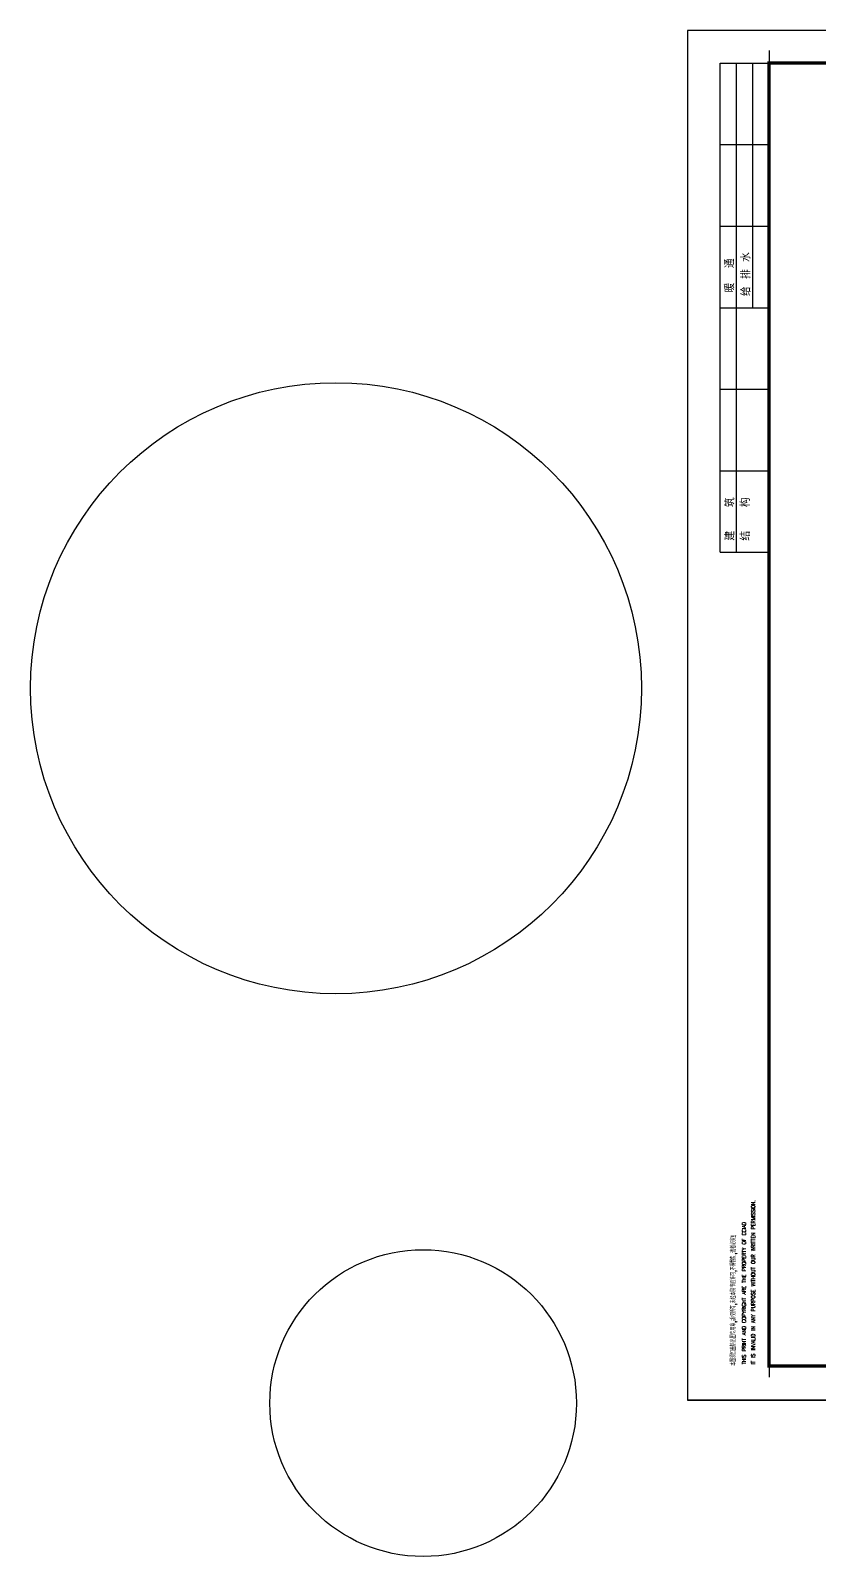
# Model space of a CAD drawing. Extents: x 815029915 to 815825525, y 579155098 to 579748855.
# Drawn here: x 815443519 to 815467725, y 579356592 to 579403391 of the extents above; entities that cross this region are included whole.
import ezdxf

# ---------------------------------------------------------------- set-up
doc = ezdxf.new("R2010")
doc.units = 0
doc.header["$LTSCALE"] = 100
doc.header["$MEASUREMENT"] = 0
for name, color, linetype in [('TK', 7, 'Continuous'), ('WALL', 9, 'Continuous'), ('zm', 1, 'Continuous')]:
    doc.layers.add(name, color=color, linetype=linetype)
doc.styles.add('CCIAD-图框(会签栏)', font='txt.shx', dxfattribs={"bigfont": 'hztxt.shx'})
doc.styles.add('CCIAD-图框(版权说明)', font='txt.shx', dxfattribs={"width": 0.7, "bigfont": 'gbcbig.shx'})

# ---------------------------------------------------------------- blocks, each defined once
blk = doc.blocks.new('l')
at = {"layer": 'TK'}
blk.add_lwpolyline([(815463677, 579451444), (815463677, 579409444), (815547777, 579409444), (815547777, 579451444)], close=True, dxfattribs=at)

msp = doc.modelspace()

# ---------------------------------------------------------------- linework, layer by layer
at = {"layer": 'TK'}
for p, q in [((815466177.3, 579402782.2), (815466177.3, 579402390.9)), ((815464677.3, 579402390.9), (815466177.3, 579402390.9)), ((815464677.3, 579394890.9), (815464677.3, 579402390.9)), ((815465177.3, 579394890.9), (815465177.3, 579402390.9)), ((815465677.3, 579394890.9), (815465677.3, 579402390.9)), ((815466177.3, 579394890.9), (815466177.3, 579402390.9)), ((815464677.3, 579399890.9), (815466177.3, 579399890.9)), ((815464677.3, 579397390.9), (815466177.3, 579397390.9)), ((815464677.3, 579387390.9), (815464677.3, 579394890.9)), ((815464677.3, 579394890.9), (815466177.3, 579394890.9)), ((815464677.3, 579394890.9), (815466177.3, 579394890.9)), ((815465177.3, 579387390.9), (815465177.3, 579394890.9)), ((815464677.3, 579392390.9), (815466177.3, 579392390.9)), ((815464677.3, 579389890.9), (815466177.3, 579389890.9)), ((815464677.3, 579387390.9), (815466177.3, 579387390.9)), ((815466177.3, 579362482.2), (815466177.3, 579362090.9))]:
    msp.add_line(p, q, dxfattribs=at)
msp.add_lwpolyline([(815463677.3, 579403390.9), (815463677.3, 579361390.9), (815547777.3, 579361390.9), (815547777.3, 579403390.9)], close=True, dxfattribs=at)
at = {"layer": 'TK', "const_width": 100}
msp.add_lwpolyline([(815466177.3, 579362436.5), (815466177.3, 579402390.9), (815546777.3, 579402390.9), (815546777.3, 579362436.5)], close=True, dxfattribs=at)
at = {"layer": 'WALL', "color": 0, "linetype": 'Continuous'}
msp.add_circle((815455564.4, 579361295.2), 4703.6, dxfattribs=at)
at = {"layer": 'zm', "color": 1, "ltscale": 10}
msp.add_circle((815452891.1, 579383218.9), 9372, dxfattribs=at)

# ---------------------------------------------------------------- block references
at = {"layer": 'zm', "color": 1}
msp.add_blockref('l', (0, -48053.6), dxfattribs=at)

# ---------------------------------------------------------------- texts
at = {"layer": 'TK', "style": 'CCIAD-图框(会签栏)'}
for s, p in [('给 排 水', (815465603.8, 579395246.3)), ('暖  通', (815465103.9, 579395356.2)), ('建   筑', (815465112.7, 579387746.3)), ('结   构', (815465586.3, 579387746.3))]:
    msp.add_text(s, height=250, rotation=90, dxfattribs=at).set_placement(p)
at = {"layer": 'TK', "style": 'CCIAD-图框(版权说明)', "width": 0.8}
for s, height, p in [('IT IS INVALID IN ANY PURPOSE WITHOUT OUR WRITTEN PERMISSION.', 120, (815465748.8, 579362482)), ('THIS PRINT AND COPYRIGHT ARE THE PROPERTY OF CCIAD ', 120, (815465467.6, 579362482)), ('本图须加盖院出图专用章,版权所有,未经本院书面许可,不得翻制,违者必究!', 150, (815465154.9, 579362439.7))]:
    msp.add_text(s, height=height, rotation=90, dxfattribs=at).set_placement(p)

doc.saveas('drawing.dxf')
